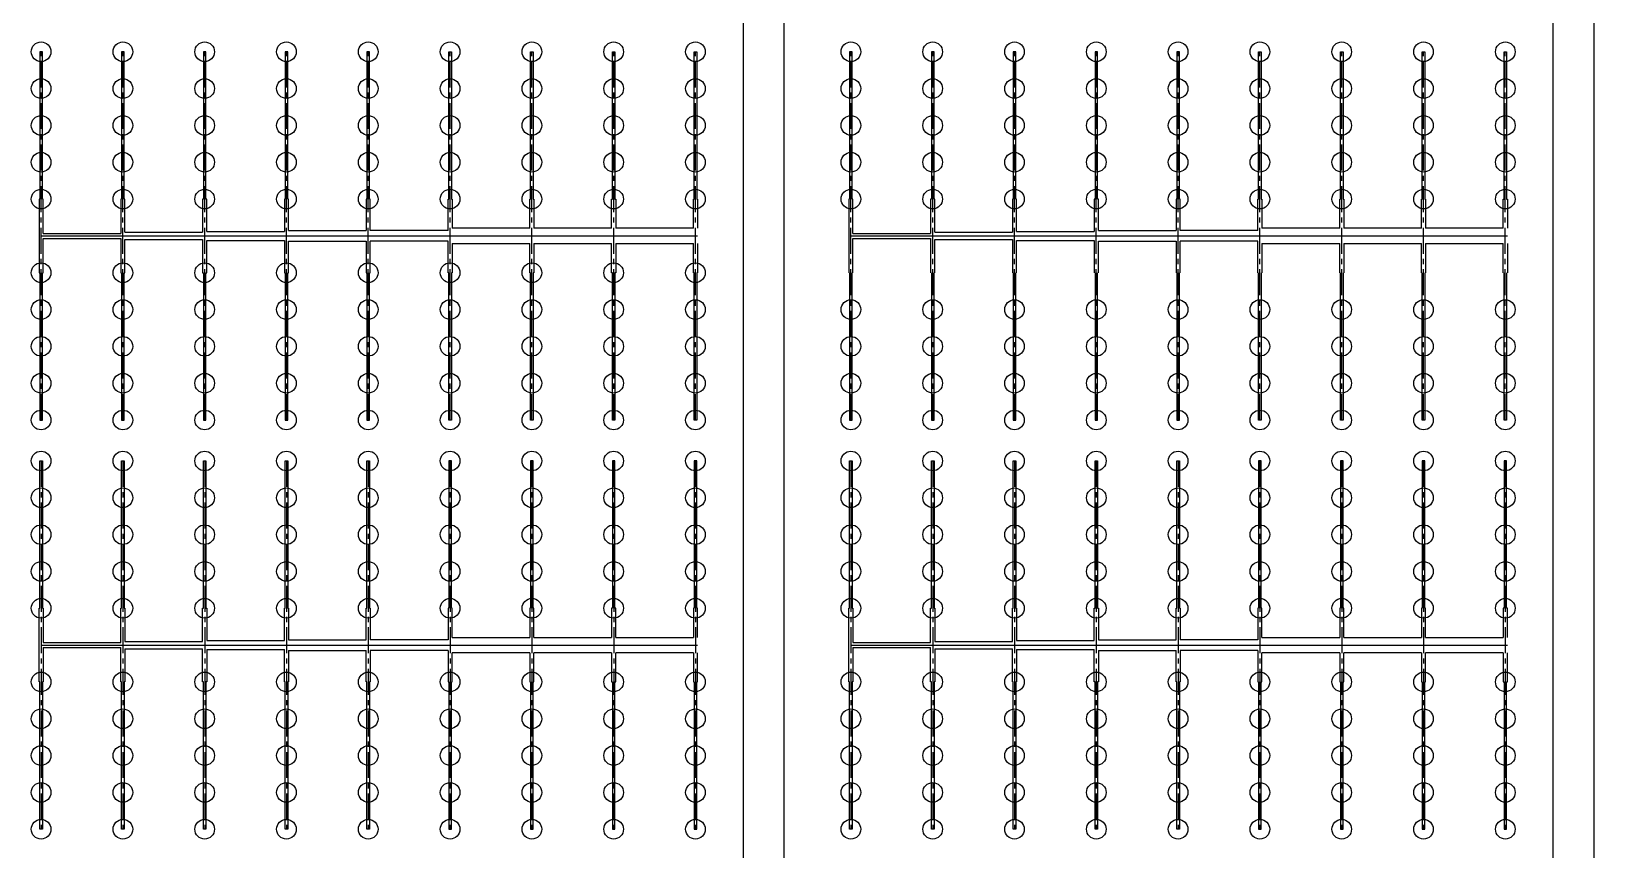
# Model space of a CAD drawing. Header units: millimetres. Extents: x -299291 to 688124, y -407813 to 623474.
# Drawn here: x -265662 to -246561, y 41980 to 51980 of the extents above; entities that cross this region are included whole.
import ezdxf

# ---------------------------------------------------------------- set-up
doc = ezdxf.new("R2010")
doc.units = ezdxf.units.MM
doc.linetypes.add('CENTER', pattern=[50.8, 31.75, -6.35, 6.35, -6.35])
doc.layers.add('轴线', color=6, linetype='CENTER')

msp = doc.modelspace()

# ---------------------------------------------------------------- linework, layer by layer
at = {"ltscale": 10}
for p, q in [((-256461.202, 96363.589), (-256461.202, 21980.27)), ((-247061.202, 92956.193), (-247061.202, 21980.27)), ((-246561.202, 92772.009), (-246561.202, 21980.27)), ((-256961.202, 90653.898), (-256961.202, 21980.27)), ((-247061.202, 90653.898), (-247061.202, 21980.27)), ((-256461.202, 87154.41), (-256461.202, 21980.27)), ((-246561.202, 87154.41), (-246561.202, 21980.27)), ((-265526.257, 51730.27), (-265558.257, 51730.27)), ((-265558.257, 51730.27), (-265558.257, 49930.27)), ((-265526.257, 49930.27), (-265526.257, 51730.27)), ((-264526.257, 51730.27), (-264558.257, 51730.27)), ((-264558.257, 51730.27), (-264558.257, 49930.27)), ((-264526.257, 49930.27), (-264526.257, 51730.27)), ((-263526.257, 51730.27), (-263558.257, 51730.27)), ((-263558.257, 51730.27), (-263558.257, 49930.27)), ((-263526.257, 49930.27), (-263526.257, 51730.27)), ((-262526.257, 51730.27), (-262558.257, 51730.27)), ((-262558.257, 51730.27), (-262558.257, 49930.27)), ((-262526.257, 49930.27), (-262526.257, 51730.27)), ((-261526.257, 51730.27), (-261558.257, 51730.27)), ((-261558.257, 51730.27), (-261558.257, 49930.27)), ((-261526.257, 49930.27), (-261526.257, 51730.27)), ((-260558.257, 49930.27), (-260558.257, 51730.27)), ((-260558.257, 51730.27), (-260526.257, 51730.27)), ((-260526.257, 51730.27), (-260526.257, 49930.27)), ((-259558.257, 49930.27), (-259558.257, 51730.27)), ((-259558.257, 51730.27), (-259526.257, 51730.27)), ((-259526.257, 51730.27), (-259526.257, 49930.27)), ((-258558.257, 49930.27), (-258558.257, 51730.27)), ((-258558.257, 51730.27), (-258526.257, 51730.27)), ((-258526.257, 51730.27), (-258526.257, 49930.27)), ((-257558.257, 49930.27), (-257558.257, 51730.27)), ((-257558.257, 51730.27), (-257526.257, 51730.27)), ((-257526.257, 51730.27), (-257526.257, 49930.27)), ((-255626.257, 51730.27), (-255658.257, 51730.27)), ((-255658.257, 51730.27), (-255658.257, 49930.27)), ((-255626.257, 49930.27), (-255626.257, 51730.27)), ((-254626.257, 51730.27), (-254658.257, 51730.27)), ((-254658.257, 51730.27), (-254658.257, 49930.27)), ((-254626.257, 49930.27), (-254626.257, 51730.27)), ((-253626.257, 51730.27), (-253658.257, 51730.27)), ((-253658.257, 51730.27), (-253658.257, 49930.27)), ((-253626.257, 49930.27), (-253626.257, 51730.27)), ((-252626.257, 51730.27), (-252658.257, 51730.27)), ((-252658.257, 51730.27), (-252658.257, 49930.27)), ((-252626.257, 49930.27), (-252626.257, 51730.27)), ((-251626.257, 51730.27), (-251658.257, 51730.27)), ((-251658.257, 51730.27), (-251658.257, 49930.27)), ((-251626.257, 49930.27), (-251626.257, 51730.27)), ((-250658.257, 49930.27), (-250658.257, 51730.27)), ((-250658.257, 51730.27), (-250626.257, 51730.27)), ((-250626.257, 51730.27), (-250626.257, 49930.27)), ((-249658.257, 49930.27), (-249658.257, 51730.27)), ((-249658.257, 51730.27), (-249626.257, 51730.27)), ((-249626.257, 51730.27), (-249626.257, 49930.27)), ((-248658.257, 49930.27), (-248658.257, 51730.27)), ((-248658.257, 51730.27), (-248626.257, 51730.27)), ((-248626.257, 51730.27), (-248626.257, 49930.27)), ((-247658.257, 49930.27), (-247658.257, 51730.27)), ((-247658.257, 51730.27), (-247626.257, 51730.27)), ((-247626.257, 51730.27), (-247626.257, 49930.27)), ((-265558.257, 49930.27), (-265567.257, 49930.27)), ((-265567.257, 49930.27), (-265567.257, 49030.27)), ((-265517.257, 49930.27), (-265526.257, 49930.27)), ((-265517.257, 49510.27), (-265517.257, 49930.27)), ((-264558.257, 49930.27), (-264567.257, 49930.27)), ((-264567.257, 49930.27), (-264567.257, 49510.27)), ((-264517.257, 49930.27), (-264526.257, 49930.27)), ((-264517.257, 49525.27), (-264517.257, 49930.27)), ((-263558.257, 49930.27), (-263567.257, 49930.27)), ((-263567.257, 49930.27), (-263567.257, 49525.27)), ((-263517.257, 49930.27), (-263526.257, 49930.27)), ((-263517.257, 49535.27), (-263517.257, 49930.27)), ((-262558.257, 49930.27), (-262567.257, 49930.27)), ((-262567.257, 49930.27), (-262567.257, 49535.27)), ((-262517.257, 49930.27), (-262526.257, 49930.27)), ((-262517.257, 49545.27), (-262517.257, 49930.27)), ((-261558.257, 49930.27), (-261567.257, 49930.27)), ((-261567.257, 49930.27), (-261567.257, 49545.27)), ((-261517.257, 49930.27), (-261526.257, 49930.27)), ((-261517.257, 49545.27), (-261517.257, 49930.27)), ((-260567.257, 49545.27), (-260567.257, 49930.27)), ((-260567.257, 49930.27), (-260558.257, 49930.27)), ((-260526.257, 49930.27), (-260517.257, 49930.27)), ((-260517.257, 49930.27), (-260517.257, 49575.27)), ((-259567.257, 49575.27), (-259567.257, 49930.27)), ((-259567.257, 49930.27), (-259558.257, 49930.27)), ((-259526.257, 49930.27), (-259517.257, 49930.27)), ((-259517.257, 49930.27), (-259517.257, 49575.27)), ((-258567.257, 49575.27), (-258567.257, 49930.27)), ((-258567.257, 49930.27), (-258558.257, 49930.27)), ((-258526.257, 49930.27), (-258517.257, 49930.27)), ((-258517.257, 49930.27), (-258517.257, 49575.27)), ((-257567.257, 49575.27), (-257567.257, 49930.27)), ((-257567.257, 49930.27), (-257558.257, 49930.27)), ((-257526.257, 49930.27), (-257517.257, 49930.27)), ((-257517.257, 49930.27), (-257517.257, 49575.27)), ((-255658.257, 49930.27), (-255667.257, 49930.27)), ((-255667.257, 49930.27), (-255667.257, 49030.27)), ((-255617.257, 49930.27), (-255626.257, 49930.27)), ((-255617.257, 49510.27), (-255617.257, 49930.27)), ((-254658.257, 49930.27), (-254667.257, 49930.27)), ((-254667.257, 49930.27), (-254667.257, 49510.27)), ((-254617.257, 49930.27), (-254626.257, 49930.27)), ((-254617.257, 49525.27), (-254617.257, 49930.27)), ((-253658.257, 49930.27), (-253667.257, 49930.27)), ((-253667.257, 49930.27), (-253667.257, 49525.27)), ((-253617.257, 49930.27), (-253626.257, 49930.27)), ((-253617.257, 49535.27), (-253617.257, 49930.27)), ((-252658.257, 49930.27), (-252667.257, 49930.27)), ((-252667.257, 49930.27), (-252667.257, 49535.27)), ((-252617.257, 49930.27), (-252626.257, 49930.27)), ((-252617.257, 49545.27), (-252617.257, 49930.27)), ((-251658.257, 49930.27), (-251667.257, 49930.27)), ((-251667.257, 49930.27), (-251667.257, 49545.27)), ((-251617.257, 49930.27), (-251626.257, 49930.27)), ((-251617.257, 49545.27), (-251617.257, 49930.27)), ((-250667.257, 49545.27), (-250667.257, 49930.27)), ((-250667.257, 49930.27), (-250658.257, 49930.27)), ((-250626.257, 49930.27), (-250617.257, 49930.27)), ((-250617.257, 49930.27), (-250617.257, 49575.27)), ((-249667.257, 49575.27), (-249667.257, 49930.27)), ((-249667.257, 49930.27), (-249658.257, 49930.27)), ((-249626.257, 49930.27), (-249617.257, 49930.27)), ((-249617.257, 49930.27), (-249617.257, 49575.27)), ((-248667.257, 49575.27), (-248667.257, 49930.27)), ((-248667.257, 49930.27), (-248658.257, 49930.27)), ((-248626.257, 49930.27), (-248617.257, 49930.27)), ((-248617.257, 49930.27), (-248617.257, 49575.27)), ((-247667.257, 49575.27), (-247667.257, 49930.27)), ((-247667.257, 49930.27), (-247658.257, 49930.27)), ((-247626.257, 49930.27), (-247617.257, 49930.27)), ((-247617.257, 49930.27), (-247617.257, 49575.27)), ((-265542.257, 49480.27), (-257517.257, 49480.27)), ((-265517.257, 49510.27), (-264567.257, 49510.27)), ((-264517.257, 49525.27), (-263567.257, 49525.27)), ((-263517.257, 49535.27), (-262567.257, 49535.27)), ((-262517.257, 49545.27), (-261567.257, 49545.27)), ((-260567.257, 49545.27), (-261517.257, 49545.27)), ((-259567.257, 49575.27), (-260517.257, 49575.27)), ((-258567.257, 49575.27), (-259517.257, 49575.27)), ((-257567.257, 49575.27), (-258517.257, 49575.27)), ((-255642.257, 49480.27), (-247617.257, 49480.27)), ((-255617.257, 49510.27), (-254667.257, 49510.27)), ((-254617.257, 49525.27), (-253667.257, 49525.27)), ((-253617.257, 49535.27), (-252667.257, 49535.27)), ((-252617.257, 49545.27), (-251667.257, 49545.27)), ((-250667.257, 49545.27), (-251617.257, 49545.27)), ((-249667.257, 49575.27), (-250617.257, 49575.27)), ((-248667.257, 49575.27), (-249617.257, 49575.27)), ((-247667.257, 49575.27), (-248617.257, 49575.27)), ((-265517.257, 49030.27), (-265517.257, 49450.27)), ((-265517.257, 49450.27), (-264567.257, 49450.27)), ((-264567.257, 49450.27), (-264567.257, 49030.27)), ((-264517.257, 49030.27), (-264517.257, 49435.27)), ((-264517.257, 49435.27), (-263567.257, 49435.27)), ((-263567.257, 49435.27), (-263567.257, 49030.27)), ((-263517.257, 49030.27), (-263517.257, 49425.27)), ((-263517.257, 49425.27), (-262567.257, 49425.27)), ((-262567.257, 49425.27), (-262567.257, 49030.27)), ((-262517.257, 49030.27), (-262517.257, 49415.27)), ((-262517.257, 49415.27), (-261567.257, 49415.27)), ((-261567.257, 49415.27), (-261567.257, 49030.27)), ((-261517.257, 49030.27), (-261517.257, 49415.27)), ((-260567.257, 49415.27), (-261517.257, 49415.27)), ((-260567.257, 49030.27), (-260567.257, 49415.27)), ((-260517.257, 49385.27), (-260517.257, 49030.27)), ((-260517.257, 49385.27), (-259567.257, 49385.27)), ((-259567.257, 49030.27), (-259567.257, 49385.27)), ((-259517.257, 49385.27), (-259517.257, 49030.27)), ((-259517.257, 49385.27), (-258567.257, 49385.27)), ((-258567.257, 49030.27), (-258567.257, 49385.27)), ((-258517.257, 49385.27), (-258517.257, 49030.27)), ((-258517.257, 49385.27), (-257567.257, 49385.27)), ((-257567.257, 49030.27), (-257567.257, 49385.27)), ((-257517.257, 49385.27), (-257517.257, 49030.27)), ((-255617.257, 49030.27), (-255617.257, 49450.27)), ((-255617.257, 49450.27), (-254667.257, 49450.27)), ((-254667.257, 49450.27), (-254667.257, 49030.27)), ((-254617.257, 49030.27), (-254617.257, 49435.27)), ((-254617.257, 49435.27), (-253667.257, 49435.27)), ((-253667.257, 49435.27), (-253667.257, 49030.27)), ((-253617.257, 49030.27), (-253617.257, 49425.27)), ((-253617.257, 49425.27), (-252667.257, 49425.27)), ((-252667.257, 49425.27), (-252667.257, 49030.27)), ((-252617.257, 49030.27), (-252617.257, 49415.27)), ((-252617.257, 49415.27), (-251667.257, 49415.27)), ((-251667.257, 49415.27), (-251667.257, 49030.27)), ((-251617.257, 49030.27), (-251617.257, 49415.27)), ((-250667.257, 49415.27), (-251617.257, 49415.27)), ((-250667.257, 49030.27), (-250667.257, 49415.27)), ((-250617.257, 49385.27), (-250617.257, 49030.27)), ((-250617.257, 49385.27), (-249667.257, 49385.27)), ((-249667.257, 49030.27), (-249667.257, 49385.27)), ((-249617.257, 49385.27), (-249617.257, 49030.27)), ((-249617.257, 49385.27), (-248667.257, 49385.27)), ((-248667.257, 49030.27), (-248667.257, 49385.27)), ((-248617.257, 49385.27), (-248617.257, 49030.27)), ((-248617.257, 49385.27), (-247667.257, 49385.27)), ((-247667.257, 49030.27), (-247667.257, 49385.27)), ((-247617.257, 49385.27), (-247617.257, 49030.27)), ((-265567.257, 49030.27), (-265558.257, 49030.27)), ((-265558.257, 49030.27), (-265558.257, 47230.27)), ((-265526.257, 47230.27), (-265526.257, 49030.27)), ((-265526.257, 49030.27), (-265517.257, 49030.27)), ((-264567.257, 49030.27), (-264558.257, 49030.27)), ((-264558.257, 49030.27), (-264558.257, 47230.27)), ((-264526.257, 47230.27), (-264526.257, 49030.27)), ((-264526.257, 49030.27), (-264517.257, 49030.27)), ((-263567.257, 49030.27), (-263558.257, 49030.27)), ((-263558.257, 49030.27), (-263558.257, 47230.27)), ((-263526.257, 47230.27), (-263526.257, 49030.27)), ((-263526.257, 49030.27), (-263517.257, 49030.27)), ((-262567.257, 49030.27), (-262558.257, 49030.27)), ((-262558.257, 49030.27), (-262558.257, 47230.27)), ((-262526.257, 47230.27), (-262526.257, 49030.27)), ((-262526.257, 49030.27), (-262517.257, 49030.27)), ((-261567.257, 49030.27), (-261558.257, 49030.27)), ((-261558.257, 49030.27), (-261558.257, 47230.27)), ((-261526.257, 47230.27), (-261526.257, 49030.27)), ((-261526.257, 49030.27), (-261517.257, 49030.27)), ((-260558.257, 49030.27), (-260567.257, 49030.27)), ((-260558.257, 47230.27), (-260558.257, 49030.27)), ((-260517.257, 49030.27), (-260526.257, 49030.27)), ((-260526.257, 49030.27), (-260526.257, 47230.27)), ((-259558.257, 49030.27), (-259567.257, 49030.27)), ((-259558.257, 47230.27), (-259558.257, 49030.27)), ((-259517.257, 49030.27), (-259526.257, 49030.27)), ((-259526.257, 49030.27), (-259526.257, 47230.27)), ((-258558.257, 49030.27), (-258567.257, 49030.27)), ((-258558.257, 47230.27), (-258558.257, 49030.27)), ((-258517.257, 49030.27), (-258526.257, 49030.27)), ((-258526.257, 49030.27), (-258526.257, 47230.27)), ((-257558.257, 49030.27), (-257567.257, 49030.27)), ((-257558.257, 47230.27), (-257558.257, 49030.27)), ((-257517.257, 49030.27), (-257526.257, 49030.27)), ((-257526.257, 49030.27), (-257526.257, 47230.27)), ((-255658.257, 49030.27), (-255658.257, 47230.27)), ((-255626.257, 47230.27), (-255626.257, 49030.27)), ((-254658.257, 49030.27), (-254658.257, 47230.27)), ((-254626.257, 47230.27), (-254626.257, 49030.27)), ((-253658.257, 49030.27), (-253658.257, 47230.27)), ((-253626.257, 47230.27), (-253626.257, 49030.27)), ((-252658.257, 49030.27), (-252658.257, 47230.27)), ((-252626.257, 47230.27), (-252626.257, 49030.27)), ((-251658.257, 49030.27), (-251658.257, 47230.27)), ((-251626.257, 47230.27), (-251626.257, 49030.27)), ((-250658.257, 47230.27), (-250658.257, 49030.27)), ((-250626.257, 49030.27), (-250626.257, 47230.27)), ((-249658.257, 47230.27), (-249658.257, 49030.27)), ((-249626.257, 49030.27), (-249626.257, 47230.27)), ((-248658.257, 47230.27), (-248658.257, 49030.27)), ((-248626.257, 49030.27), (-248626.257, 47230.27)), ((-247658.257, 47230.27), (-247658.257, 49030.27)), ((-247626.257, 49030.27), (-247626.257, 47230.27)), ((-265558.257, 47230.27), (-265526.257, 47230.27)), ((-264558.257, 47230.27), (-264526.257, 47230.27)), ((-263558.257, 47230.27), (-263526.257, 47230.27)), ((-262558.257, 47230.27), (-262526.257, 47230.27)), ((-261558.257, 47230.27), (-261526.257, 47230.27)), ((-260526.257, 47230.27), (-260558.257, 47230.27)), ((-259526.257, 47230.27), (-259558.257, 47230.27)), ((-258526.257, 47230.27), (-258558.257, 47230.27)), ((-257526.257, 47230.27), (-257558.257, 47230.27)), ((-255658.257, 47230.27), (-255626.257, 47230.27)), ((-254658.257, 47230.27), (-254626.257, 47230.27)), ((-253658.257, 47230.27), (-253626.257, 47230.27)), ((-252658.257, 47230.27), (-252626.257, 47230.27)), ((-251658.257, 47230.27), (-251626.257, 47230.27)), ((-250626.257, 47230.27), (-250658.257, 47230.27)), ((-249626.257, 47230.27), (-249658.257, 47230.27)), ((-248626.257, 47230.27), (-248658.257, 47230.27)), ((-247626.257, 47230.27), (-247658.257, 47230.27)), ((-265558.257, 46730.27), (-265526.257, 46730.27)), ((-265558.257, 44930.27), (-265558.257, 46730.27)), ((-265526.257, 46730.27), (-265526.257, 44930.27)), ((-264558.257, 46730.27), (-264526.257, 46730.27)), ((-264558.257, 44930.27), (-264558.257, 46730.27)), ((-264526.257, 46730.27), (-264526.257, 44930.27)), ((-263558.257, 46730.27), (-263526.257, 46730.27)), ((-263558.257, 44930.27), (-263558.257, 46730.27)), ((-263526.257, 46730.27), (-263526.257, 44930.27)), ((-262558.257, 46730.27), (-262526.257, 46730.27)), ((-262558.257, 44930.27), (-262558.257, 46730.27)), ((-262526.257, 46730.27), (-262526.257, 44930.27)), ((-261558.257, 46730.27), (-261526.257, 46730.27)), ((-261558.257, 44930.27), (-261558.257, 46730.27)), ((-261526.257, 46730.27), (-261526.257, 44930.27)), ((-260526.257, 46730.27), (-260558.257, 46730.27)), ((-260558.257, 46730.27), (-260558.257, 44930.27)), ((-260526.257, 44930.27), (-260526.257, 46730.27)), ((-259526.257, 46730.27), (-259558.257, 46730.27)), ((-259558.257, 46730.27), (-259558.257, 44930.27)), ((-259526.257, 44930.27), (-259526.257, 46730.27)), ((-258526.257, 46730.27), (-258558.257, 46730.27)), ((-258558.257, 46730.27), (-258558.257, 44930.27)), ((-258526.257, 44930.27), (-258526.257, 46730.27)), ((-257526.257, 46730.27), (-257558.257, 46730.27)), ((-257558.257, 46730.27), (-257558.257, 44930.27)), ((-257526.257, 44930.27), (-257526.257, 46730.27)), ((-255658.257, 46730.27), (-255626.257, 46730.27)), ((-255658.257, 44930.27), (-255658.257, 46730.27)), ((-255626.257, 46730.27), (-255626.257, 44930.27)), ((-254658.257, 46730.27), (-254626.257, 46730.27)), ((-254658.257, 44930.27), (-254658.257, 46730.27)), ((-254626.257, 46730.27), (-254626.257, 44930.27)), ((-253658.257, 46730.27), (-253626.257, 46730.27)), ((-253658.257, 44930.27), (-253658.257, 46730.27)), ((-253626.257, 46730.27), (-253626.257, 44930.27)), ((-252658.257, 46730.27), (-252626.257, 46730.27)), ((-252658.257, 44930.27), (-252658.257, 46730.27)), ((-252626.257, 46730.27), (-252626.257, 44930.27)), ((-251658.257, 46730.27), (-251626.257, 46730.27)), ((-251658.257, 44930.27), (-251658.257, 46730.27)), ((-251626.257, 46730.27), (-251626.257, 44930.27)), ((-250626.257, 46730.27), (-250658.257, 46730.27)), ((-250658.257, 46730.27), (-250658.257, 44930.27)), ((-250626.257, 44930.27), (-250626.257, 46730.27)), ((-249626.257, 46730.27), (-249658.257, 46730.27)), ((-249658.257, 46730.27), (-249658.257, 44930.27)), ((-249626.257, 44930.27), (-249626.257, 46730.27)), ((-248626.257, 46730.27), (-248658.257, 46730.27)), ((-248658.257, 46730.27), (-248658.257, 44930.27)), ((-248626.257, 44930.27), (-248626.257, 46730.27)), ((-247626.257, 46730.27), (-247658.257, 46730.27)), ((-247658.257, 46730.27), (-247658.257, 44930.27)), ((-247626.257, 44930.27), (-247626.257, 46730.27)), ((-265567.257, 44030.27), (-265567.257, 44930.27)), ((-265567.257, 44930.27), (-265558.257, 44930.27)), ((-265526.257, 44930.27), (-265517.257, 44930.27)), ((-265517.257, 44930.27), (-265517.257, 44510.27)), ((-264567.257, 44510.27), (-264567.257, 44930.27)), ((-264567.257, 44930.27), (-264558.257, 44930.27)), ((-264526.257, 44930.27), (-264517.257, 44930.27)), ((-264517.257, 44930.27), (-264517.257, 44525.27)), ((-263567.257, 44525.27), (-263567.257, 44930.27)), ((-263567.257, 44930.27), (-263558.257, 44930.27)), ((-263526.257, 44930.27), (-263517.257, 44930.27)), ((-263517.257, 44930.27), (-263517.257, 44535.27)), ((-262567.257, 44535.27), (-262567.257, 44930.27)), ((-262567.257, 44930.27), (-262558.257, 44930.27)), ((-262526.257, 44930.27), (-262517.257, 44930.27)), ((-262517.257, 44930.27), (-262517.257, 44545.27)), ((-261567.257, 44545.27), (-261567.257, 44930.27)), ((-261567.257, 44930.27), (-261558.257, 44930.27)), ((-261526.257, 44930.27), (-261517.257, 44930.27)), ((-261517.257, 44930.27), (-261517.257, 44545.27)), ((-260558.257, 44930.27), (-260567.257, 44930.27)), ((-260567.257, 44930.27), (-260567.257, 44545.27)), ((-260517.257, 44930.27), (-260526.257, 44930.27)), ((-260517.257, 44575.27), (-260517.257, 44930.27)), ((-259558.257, 44930.27), (-259567.257, 44930.27)), ((-259567.257, 44930.27), (-259567.257, 44575.27)), ((-259517.257, 44930.27), (-259526.257, 44930.27)), ((-259517.257, 44575.27), (-259517.257, 44930.27)), ((-258558.257, 44930.27), (-258567.257, 44930.27)), ((-258567.257, 44930.27), (-258567.257, 44575.27)), ((-258517.257, 44930.27), (-258526.257, 44930.27)), ((-258517.257, 44575.27), (-258517.257, 44930.27)), ((-257558.257, 44930.27), (-257567.257, 44930.27)), ((-257567.257, 44930.27), (-257567.257, 44575.27)), ((-257517.257, 44930.27), (-257526.257, 44930.27)), ((-257517.257, 44575.27), (-257517.257, 44930.27)), ((-255667.257, 44030.27), (-255667.257, 44930.27)), ((-255667.257, 44930.27), (-255658.257, 44930.27)), ((-255626.257, 44930.27), (-255617.257, 44930.27)), ((-255617.257, 44930.27), (-255617.257, 44510.27)), ((-254667.257, 44510.27), (-254667.257, 44930.27)), ((-254667.257, 44930.27), (-254658.257, 44930.27)), ((-254626.257, 44930.27), (-254617.257, 44930.27)), ((-254617.257, 44930.27), (-254617.257, 44525.27)), ((-253667.257, 44525.27), (-253667.257, 44930.27)), ((-253667.257, 44930.27), (-253658.257, 44930.27)), ((-253626.257, 44930.27), (-253617.257, 44930.27)), ((-253617.257, 44930.27), (-253617.257, 44535.27)), ((-252667.257, 44535.27), (-252667.257, 44930.27)), ((-252667.257, 44930.27), (-252658.257, 44930.27)), ((-252626.257, 44930.27), (-252617.257, 44930.27)), ((-252617.257, 44930.27), (-252617.257, 44545.27)), ((-251667.257, 44545.27), (-251667.257, 44930.27)), ((-251667.257, 44930.27), (-251658.257, 44930.27)), ((-251626.257, 44930.27), (-251617.257, 44930.27)), ((-251617.257, 44930.27), (-251617.257, 44545.27)), ((-250658.257, 44930.27), (-250667.257, 44930.27)), ((-250667.257, 44930.27), (-250667.257, 44545.27)), ((-250617.257, 44930.27), (-250626.257, 44930.27)), ((-250617.257, 44575.27), (-250617.257, 44930.27)), ((-249658.257, 44930.27), (-249667.257, 44930.27)), ((-249667.257, 44930.27), (-249667.257, 44575.27)), ((-249617.257, 44930.27), (-249626.257, 44930.27)), ((-249617.257, 44575.27), (-249617.257, 44930.27)), ((-248658.257, 44930.27), (-248667.257, 44930.27)), ((-248667.257, 44930.27), (-248667.257, 44575.27)), ((-248617.257, 44930.27), (-248626.257, 44930.27)), ((-248617.257, 44575.27), (-248617.257, 44930.27)), ((-247658.257, 44930.27), (-247667.257, 44930.27)), ((-247667.257, 44930.27), (-247667.257, 44575.27)), ((-247617.257, 44930.27), (-247626.257, 44930.27)), ((-247617.257, 44575.27), (-247617.257, 44930.27)), ((-265517.257, 44510.27), (-264567.257, 44510.27)), ((-264517.257, 44525.27), (-263567.257, 44525.27)), ((-263517.257, 44535.27), (-262567.257, 44535.27)), ((-262517.257, 44545.27), (-261567.257, 44545.27)), ((-260567.257, 44545.27), (-261517.257, 44545.27)), ((-260517.257, 44575.27), (-259567.257, 44575.27)), ((-259517.257, 44575.27), (-258567.257, 44575.27)), ((-258517.257, 44575.27), (-257567.257, 44575.27)), ((-255617.257, 44510.27), (-254667.257, 44510.27)), ((-254617.257, 44525.27), (-253667.257, 44525.27)), ((-253617.257, 44535.27), (-252667.257, 44535.27)), ((-252617.257, 44545.27), (-251667.257, 44545.27)), ((-250667.257, 44545.27), (-251617.257, 44545.27)), ((-250617.257, 44575.27), (-249667.257, 44575.27)), ((-249617.257, 44575.27), (-248667.257, 44575.27)), ((-248617.257, 44575.27), (-247667.257, 44575.27)), ((-265542.257, 44480.27), (-257517.257, 44480.27)), ((-265517.257, 44450.27), (-265517.257, 44030.27)), ((-265517.257, 44450.27), (-264567.257, 44450.27)), ((-264567.257, 44030.27), (-264567.257, 44450.27)), ((-264517.257, 44435.27), (-264517.257, 44030.27)), ((-264517.257, 44435.27), (-263567.257, 44435.27)), ((-263567.257, 44030.27), (-263567.257, 44435.27)), ((-263517.257, 44425.27), (-263517.257, 44030.27)), ((-263517.257, 44425.27), (-262567.257, 44425.27)), ((-262567.257, 44030.27), (-262567.257, 44425.27)), ((-262517.257, 44415.27), (-262517.257, 44030.27)), ((-262517.257, 44415.27), (-261567.257, 44415.27)), ((-261567.257, 44030.27), (-261567.257, 44415.27)), ((-261517.257, 44415.27), (-261517.257, 44030.27)), ((-260567.257, 44415.27), (-261517.257, 44415.27)), ((-260567.257, 44415.27), (-260567.257, 44030.27)), ((-260517.257, 44030.27), (-260517.257, 44385.27)), ((-259567.257, 44385.27), (-260517.257, 44385.27)), ((-259567.257, 44385.27), (-259567.257, 44030.27)), ((-259517.257, 44030.27), (-259517.257, 44385.27)), ((-258567.257, 44385.27), (-259517.257, 44385.27)), ((-258567.257, 44385.27), (-258567.257, 44030.27)), ((-258517.257, 44030.27), (-258517.257, 44385.27)), ((-257567.257, 44385.27), (-258517.257, 44385.27)), ((-257567.257, 44385.27), (-257567.257, 44030.27)), ((-257517.257, 44030.27), (-257517.257, 44385.27)), ((-255642.257, 44480.27), (-247617.257, 44480.27)), ((-255617.257, 44450.27), (-255617.257, 44030.27)), ((-255617.257, 44450.27), (-254667.257, 44450.27)), ((-254667.257, 44030.27), (-254667.257, 44450.27)), ((-254617.257, 44435.27), (-254617.257, 44030.27)), ((-254617.257, 44435.27), (-253667.257, 44435.27)), ((-253667.257, 44030.27), (-253667.257, 44435.27)), ((-253617.257, 44425.27), (-253617.257, 44030.27)), ((-253617.257, 44425.27), (-252667.257, 44425.27)), ((-252667.257, 44030.27), (-252667.257, 44425.27)), ((-252617.257, 44415.27), (-252617.257, 44030.27)), ((-252617.257, 44415.27), (-251667.257, 44415.27)), ((-251667.257, 44030.27), (-251667.257, 44415.27)), ((-251617.257, 44415.27), (-251617.257, 44030.27)), ((-250667.257, 44415.27), (-251617.257, 44415.27)), ((-250667.257, 44415.27), (-250667.257, 44030.27)), ((-250617.257, 44030.27), (-250617.257, 44385.27)), ((-249667.257, 44385.27), (-250617.257, 44385.27)), ((-249667.257, 44385.27), (-249667.257, 44030.27)), ((-249617.257, 44030.27), (-249617.257, 44385.27)), ((-248667.257, 44385.27), (-249617.257, 44385.27)), ((-248667.257, 44385.27), (-248667.257, 44030.27)), ((-248617.257, 44030.27), (-248617.257, 44385.27)), ((-247667.257, 44385.27), (-248617.257, 44385.27)), ((-247667.257, 44385.27), (-247667.257, 44030.27)), ((-247617.257, 44030.27), (-247617.257, 44385.27)), ((-265558.257, 44030.27), (-265567.257, 44030.27)), ((-265558.257, 42230.27), (-265558.257, 44030.27)), ((-265517.257, 44030.27), (-265526.257, 44030.27)), ((-265526.257, 44030.27), (-265526.257, 42230.27)), ((-264558.257, 44030.27), (-264567.257, 44030.27)), ((-264558.257, 42230.27), (-264558.257, 44030.27)), ((-264517.257, 44030.27), (-264526.257, 44030.27)), ((-264526.257, 44030.27), (-264526.257, 42230.27)), ((-263558.257, 44030.27), (-263567.257, 44030.27)), ((-263558.257, 42230.27), (-263558.257, 44030.27)), ((-263517.257, 44030.27), (-263526.257, 44030.27)), ((-263526.257, 44030.27), (-263526.257, 42230.27)), ((-262558.257, 44030.27), (-262567.257, 44030.27)), ((-262558.257, 42230.27), (-262558.257, 44030.27)), ((-262517.257, 44030.27), (-262526.257, 44030.27)), ((-262526.257, 44030.27), (-262526.257, 42230.27)), ((-261558.257, 44030.27), (-261567.257, 44030.27)), ((-261558.257, 42230.27), (-261558.257, 44030.27)), ((-261517.257, 44030.27), (-261526.257, 44030.27)), ((-261526.257, 44030.27), (-261526.257, 42230.27)), ((-260567.257, 44030.27), (-260558.257, 44030.27)), ((-260558.257, 44030.27), (-260558.257, 42230.27)), ((-260526.257, 42230.27), (-260526.257, 44030.27)), ((-260526.257, 44030.27), (-260517.257, 44030.27)), ((-259567.257, 44030.27), (-259558.257, 44030.27)), ((-259558.257, 44030.27), (-259558.257, 42230.27)), ((-259526.257, 42230.27), (-259526.257, 44030.27)), ((-259526.257, 44030.27), (-259517.257, 44030.27)), ((-258567.257, 44030.27), (-258558.257, 44030.27)), ((-258558.257, 44030.27), (-258558.257, 42230.27)), ((-258526.257, 42230.27), (-258526.257, 44030.27)), ((-258526.257, 44030.27), (-258517.257, 44030.27)), ((-257567.257, 44030.27), (-257558.257, 44030.27)), ((-257558.257, 44030.27), (-257558.257, 42230.27)), ((-257526.257, 42230.27), (-257526.257, 44030.27)), ((-257526.257, 44030.27), (-257517.257, 44030.27)), ((-255658.257, 44030.27), (-255667.257, 44030.27)), ((-255658.257, 42230.27), (-255658.257, 44030.27)), ((-255617.257, 44030.27), (-255626.257, 44030.27)), ((-255626.257, 44030.27), (-255626.257, 42230.27)), ((-254658.257, 44030.27), (-254667.257, 44030.27)), ((-254658.257, 42230.27), (-254658.257, 44030.27)), ((-254617.257, 44030.27), (-254626.257, 44030.27)), ((-254626.257, 44030.27), (-254626.257, 42230.27)), ((-253658.257, 44030.27), (-253667.257, 44030.27)), ((-253658.257, 42230.27), (-253658.257, 44030.27)), ((-253617.257, 44030.27), (-253626.257, 44030.27)), ((-253626.257, 44030.27), (-253626.257, 42230.27)), ((-252658.257, 44030.27), (-252667.257, 44030.27)), ((-252658.257, 42230.27), (-252658.257, 44030.27)), ((-252617.257, 44030.27), (-252626.257, 44030.27)), ((-252626.257, 44030.27), (-252626.257, 42230.27)), ((-251658.257, 44030.27), (-251667.257, 44030.27)), ((-251658.257, 42230.27), (-251658.257, 44030.27)), ((-251617.257, 44030.27), (-251626.257, 44030.27)), ((-251626.257, 44030.27), (-251626.257, 42230.27)), ((-250667.257, 44030.27), (-250658.257, 44030.27)), ((-250658.257, 44030.27), (-250658.257, 42230.27)), ((-250626.257, 42230.27), (-250626.257, 44030.27)), ((-250626.257, 44030.27), (-250617.257, 44030.27)), ((-249667.257, 44030.27), (-249658.257, 44030.27)), ((-249658.257, 44030.27), (-249658.257, 42230.27)), ((-249626.257, 42230.27), (-249626.257, 44030.27)), ((-249626.257, 44030.27), (-249617.257, 44030.27)), ((-248667.257, 44030.27), (-248658.257, 44030.27)), ((-248658.257, 44030.27), (-248658.257, 42230.27)), ((-248626.257, 42230.27), (-248626.257, 44030.27)), ((-248626.257, 44030.27), (-248617.257, 44030.27)), ((-247667.257, 44030.27), (-247658.257, 44030.27)), ((-247658.257, 44030.27), (-247658.257, 42230.27)), ((-247626.257, 42230.27), (-247626.257, 44030.27)), ((-247626.257, 44030.27), (-247617.257, 44030.27)), ((-265526.257, 42230.27), (-265558.257, 42230.27)), ((-264526.257, 42230.27), (-264558.257, 42230.27)), ((-263526.257, 42230.27), (-263558.257, 42230.27)), ((-262526.257, 42230.27), (-262558.257, 42230.27)), ((-261526.257, 42230.27), (-261558.257, 42230.27)), ((-260558.257, 42230.27), (-260526.257, 42230.27)), ((-259558.257, 42230.27), (-259526.257, 42230.27)), ((-258558.257, 42230.27), (-258526.257, 42230.27)), ((-257558.257, 42230.27), (-257526.257, 42230.27)), ((-255626.257, 42230.27), (-255658.257, 42230.27)), ((-254626.257, 42230.27), (-254658.257, 42230.27)), ((-253626.257, 42230.27), (-253658.257, 42230.27)), ((-252626.257, 42230.27), (-252658.257, 42230.27)), ((-251626.257, 42230.27), (-251658.257, 42230.27)), ((-250658.257, 42230.27), (-250626.257, 42230.27)), ((-249658.257, 42230.27), (-249626.257, 42230.27)), ((-248658.257, 42230.27), (-248626.257, 42230.27)), ((-247658.257, 42230.27), (-247626.257, 42230.27))]:
    msp.add_line(p, q, dxfattribs=at)
for centre in [(-265542.257, 51730.27), (-264542.257, 51730.27), (-263542.257, 51730.27), (-262542.257, 51730.27), (-261542.257, 51730.27), (-260542.257, 51730.27), (-259542.257, 51730.27), (-258542.257, 51730.27), (-257542.257, 51730.27), (-255642.257, 51730.27), (-254642.257, 51730.27), (-253642.257, 51730.27), (-252642.257, 51730.27), (-251642.257, 51730.27), (-250642.257, 51730.27), (-249642.257, 51730.27), (-248642.257, 51730.27), (-247642.257, 51730.27), (-265542.257, 51280.27), (-264542.257, 51280.27), (-263542.257, 51280.27), (-262542.257, 51280.27), (-261542.257, 51280.27), (-260542.257, 51280.27), (-259542.257, 51280.27), (-258542.257, 51280.27), (-257542.257, 51280.27), (-255642.257, 51280.27), (-254642.257, 51280.27), (-253642.257, 51280.27), (-252642.257, 51280.27), (-251642.257, 51280.27), (-250642.257, 51280.27), (-249642.257, 51280.27), (-248642.257, 51280.27), (-247642.257, 51280.27), (-265542.257, 50830.27), (-264542.257, 50830.27), (-263542.257, 50830.27), (-262542.257, 50830.27), (-261542.257, 50830.27), (-260542.257, 50830.27), (-259542.257, 50830.27), (-258542.257, 50830.27), (-257542.257, 50830.27), (-255642.257, 50830.27), (-254642.257, 50830.27), (-253642.257, 50830.27), (-252642.257, 50830.27), (-251642.257, 50830.27), (-250642.257, 50830.27), (-249642.257, 50830.27), (-248642.257, 50830.27), (-247642.257, 50830.27), (-265542.257, 50380.27), (-264542.257, 50380.27), (-263542.257, 50380.27), (-262542.257, 50380.27), (-261542.257, 50380.27), (-260542.257, 50380.27), (-259542.257, 50380.27), (-258542.257, 50380.27), (-257542.257, 50380.27), (-255642.257, 50380.27), (-254642.257, 50380.27), (-253642.257, 50380.27), (-252642.257, 50380.27), (-251642.257, 50380.27), (-250642.257, 50380.27), (-249642.257, 50380.27), (-248642.257, 50380.27), (-247642.257, 50380.27), (-265542.257, 49930.27), (-264542.257, 49930.27), (-263542.257, 49930.27), (-262542.257, 49930.27), (-261542.257, 49930.27), (-260542.257, 49930.27), (-259542.257, 49930.27), (-258542.257, 49930.27), (-257542.257, 49930.27), (-255642.257, 49930.27), (-254642.257, 49930.27), (-253642.257, 49930.27), (-252642.257, 49930.27), (-251642.257, 49930.27), (-250642.257, 49930.27), (-249642.257, 49930.27), (-248642.257, 49930.27), (-247642.257, 49930.27), (-265542.257, 49030.27), (-264542.257, 49030.27), (-263542.257, 49030.27), (-262542.257, 49030.27), (-261542.257, 49030.27), (-260542.257, 49030.27), (-259542.257, 49030.27), (-258542.257, 49030.27), (-257542.257, 49030.27), (-265542.257, 48580.27), (-264542.257, 48580.27), (-263542.257, 48580.27), (-262542.257, 48580.27), (-261542.257, 48580.27), (-260542.257, 48580.27), (-259542.257, 48580.27), (-258542.257, 48580.27), (-257542.257, 48580.27), (-255642.257, 48580.27), (-254642.257, 48580.27), (-253642.257, 48580.27), (-252642.257, 48580.27), (-251642.257, 48580.27), (-250642.257, 48580.27), (-249642.257, 48580.27), (-248642.257, 48580.27), (-247642.257, 48580.27), (-265542.257, 48130.27), (-264542.257, 48130.27), (-263542.257, 48130.27), (-262542.257, 48130.27), (-261542.257, 48130.27), (-260542.257, 48130.27), (-259542.257, 48130.27), (-258542.257, 48130.27), (-257542.257, 48130.27), (-255642.257, 48130.27), (-254642.257, 48130.27), (-253642.257, 48130.27), (-252642.257, 48130.27), (-251642.257, 48130.27), (-250642.257, 48130.27), (-249642.257, 48130.27), (-248642.257, 48130.27), (-247642.257, 48130.27), (-265542.257, 47680.27), (-264542.257, 47680.27), (-263542.257, 47680.27), (-262542.257, 47680.27), (-261542.257, 47680.27), (-260542.257, 47680.27), (-259542.257, 47680.27), (-258542.257, 47680.27), (-257542.257, 47680.27), (-255642.257, 47680.27), (-254642.257, 47680.27), (-253642.257, 47680.27), (-252642.257, 47680.27), (-251642.257, 47680.27), (-250642.257, 47680.27), (-249642.257, 47680.27), (-248642.257, 47680.27), (-247642.257, 47680.27), (-265542.257, 47230.27), (-264542.257, 47230.27), (-263542.257, 47230.27), (-262542.257, 47230.27), (-261542.257, 47230.27), (-260542.257, 47230.27), (-259542.257, 47230.27), (-258542.257, 47230.27), (-257542.257, 47230.27), (-255642.257, 47230.27), (-254642.257, 47230.27), (-253642.257, 47230.27), (-252642.257, 47230.27), (-251642.257, 47230.27), (-250642.257, 47230.27), (-249642.257, 47230.27), (-248642.257, 47230.27), (-247642.257, 47230.27), (-265542.257, 46730.27), (-264542.257, 46730.27), (-263542.257, 46730.27), (-262542.257, 46730.27), (-261542.257, 46730.27), (-260542.257, 46730.27), (-259542.257, 46730.27), (-258542.257, 46730.27), (-257542.257, 46730.27), (-255642.257, 46730.27), (-254642.257, 46730.27), (-253642.257, 46730.27), (-252642.257, 46730.27), (-251642.257, 46730.27), (-250642.257, 46730.27), (-249642.257, 46730.27), (-248642.257, 46730.27), (-247642.257, 46730.27), (-265542.257, 46280.27), (-264542.257, 46280.27), (-263542.257, 46280.27), (-262542.257, 46280.27), (-261542.257, 46280.27), (-260542.257, 46280.27), (-259542.257, 46280.27), (-258542.257, 46280.27), (-257542.257, 46280.27), (-255642.257, 46280.27), (-254642.257, 46280.27), (-253642.257, 46280.27), (-252642.257, 46280.27), (-251642.257, 46280.27), (-250642.257, 46280.27), (-249642.257, 46280.27), (-248642.257, 46280.27), (-247642.257, 46280.27), (-265542.257, 45830.27), (-264542.257, 45830.27), (-263542.257, 45830.27), (-262542.257, 45830.27), (-261542.257, 45830.27), (-260542.257, 45830.27), (-259542.257, 45830.27), (-258542.257, 45830.27), (-257542.257, 45830.27), (-255642.257, 45830.27), (-254642.257, 45830.27), (-253642.257, 45830.27), (-252642.257, 45830.27), (-251642.257, 45830.27), (-250642.257, 45830.27), (-249642.257, 45830.27), (-248642.257, 45830.27), (-247642.257, 45830.27), (-265542.257, 45380.27), (-264542.257, 45380.27), (-263542.257, 45380.27), (-262542.257, 45380.27), (-261542.257, 45380.27), (-260542.257, 45380.27), (-259542.257, 45380.27), (-258542.257, 45380.27), (-257542.257, 45380.27), (-255642.257, 45380.27), (-254642.257, 45380.27), (-253642.257, 45380.27), (-252642.257, 45380.27), (-251642.257, 45380.27), (-250642.257, 45380.27), (-249642.257, 45380.27), (-248642.257, 45380.27), (-247642.257, 45380.27), (-265542.257, 44930.27), (-264542.257, 44930.27), (-263542.257, 44930.27), (-262542.257, 44930.27), (-261542.257, 44930.27), (-260542.257, 44930.27), (-259542.257, 44930.27), (-258542.257, 44930.27), (-257542.257, 44930.27), (-255642.257, 44930.27), (-254642.257, 44930.27), (-253642.257, 44930.27), (-252642.257, 44930.27), (-251642.257, 44930.27), (-250642.257, 44930.27), (-249642.257, 44930.27), (-248642.257, 44930.27), (-247642.257, 44930.27), (-265542.257, 44030.27), (-264542.257, 44030.27), (-263542.257, 44030.27), (-262542.257, 44030.27), (-261542.257, 44030.27), (-260542.257, 44030.27), (-259542.257, 44030.27), (-258542.257, 44030.27), (-257542.257, 44030.27), (-255642.257, 44030.27), (-254642.257, 44030.27), (-253642.257, 44030.27), (-252642.257, 44030.27), (-251642.257, 44030.27), (-250642.257, 44030.27), (-249642.257, 44030.27), (-248642.257, 44030.27), (-247642.257, 44030.27), (-265542.257, 43580.27), (-264542.257, 43580.27), (-263542.257, 43580.27), (-262542.257, 43580.27), (-261542.257, 43580.27), (-260542.257, 43580.27), (-259542.257, 43580.27), (-258542.257, 43580.27), (-257542.257, 43580.27), (-255642.257, 43580.27), (-254642.257, 43580.27), (-253642.257, 43580.27), (-252642.257, 43580.27), (-251642.257, 43580.27), (-250642.257, 43580.27), (-249642.257, 43580.27), (-248642.257, 43580.27), (-247642.257, 43580.27), (-265542.257, 43130.27), (-264542.257, 43130.27), (-263542.257, 43130.27), (-262542.257, 43130.27), (-261542.257, 43130.27), (-260542.257, 43130.27), (-259542.257, 43130.27), (-258542.257, 43130.27), (-257542.257, 43130.27), (-255642.257, 43130.27), (-254642.257, 43130.27), (-253642.257, 43130.27), (-252642.257, 43130.27), (-251642.257, 43130.27), (-250642.257, 43130.27), (-249642.257, 43130.27), (-248642.257, 43130.27), (-247642.257, 43130.27), (-265542.257, 42680.27), (-264542.257, 42680.27), (-263542.257, 42680.27), (-262542.257, 42680.27), (-261542.257, 42680.27), (-260542.257, 42680.27), (-259542.257, 42680.27), (-258542.257, 42680.27), (-257542.257, 42680.27), (-255642.257, 42680.27), (-254642.257, 42680.27), (-253642.257, 42680.27), (-252642.257, 42680.27), (-251642.257, 42680.27), (-250642.257, 42680.27), (-249642.257, 42680.27), (-248642.257, 42680.27), (-247642.257, 42680.27), (-265542.257, 42230.27), (-264542.257, 42230.27), (-263542.257, 42230.27), (-262542.257, 42230.27), (-261542.257, 42230.27), (-260542.257, 42230.27), (-259542.257, 42230.27), (-258542.257, 42230.27), (-257542.257, 42230.27), (-255642.257, 42230.27), (-254642.257, 42230.27), (-253642.257, 42230.27), (-252642.257, 42230.27), (-251642.257, 42230.27), (-250642.257, 42230.27), (-249642.257, 42230.27), (-248642.257, 42230.27), (-247642.257, 42230.27)]:
    msp.add_circle(centre, 120, dxfattribs=at)
at = {"layer": '轴线', "ltscale": 10}
for p, q in [((-265542.257, 47230.27), (-265542.257, 51730.27)), ((-264542.257, 47230.27), (-264542.257, 51730.27)), ((-264542.257, 47230.27), (-264542.257, 51730.27)), ((-263542.257, 47230.27), (-263542.257, 51730.27)), ((-263542.257, 47230.27), (-263542.257, 51730.27)), ((-262542.257, 47230.27), (-262542.257, 51730.27)), ((-262542.257, 47230.27), (-262542.257, 51730.27)), ((-261542.257, 47230.27), (-261542.257, 51730.27)), ((-261542.257, 47230.27), (-261542.257, 51730.27)), ((-260542.257, 47230.27), (-260542.257, 51730.27)), ((-260542.257, 47230.27), (-260542.257, 51730.27)), ((-259542.257, 47230.27), (-259542.257, 51730.27)), ((-259542.257, 47230.27), (-259542.257, 51730.27)), ((-258542.257, 47230.27), (-258542.257, 51730.27)), ((-258542.257, 47230.27), (-258542.257, 51730.27)), ((-257542.257, 47230.27), (-257542.257, 51730.27)), ((-255642.257, 47230.27), (-255642.257, 51730.27)), ((-254642.257, 47230.27), (-254642.257, 51730.27)), ((-254642.257, 47230.27), (-254642.257, 51730.27)), ((-253642.257, 47230.27), (-253642.257, 51730.27)), ((-253642.257, 47230.27), (-253642.257, 51730.27)), ((-252642.257, 47230.27), (-252642.257, 51730.27)), ((-252642.257, 47230.27), (-252642.257, 51730.27)), ((-251642.257, 47230.27), (-251642.257, 51730.27)), ((-251642.257, 47230.27), (-251642.257, 51730.27)), ((-250642.257, 47230.27), (-250642.257, 51730.27)), ((-250642.257, 47230.27), (-250642.257, 51730.27)), ((-249642.257, 47230.27), (-249642.257, 51730.27)), ((-249642.257, 47230.27), (-249642.257, 51730.27)), ((-248642.257, 47230.27), (-248642.257, 51730.27)), ((-248642.257, 47230.27), (-248642.257, 51730.27)), ((-247642.257, 47230.27), (-247642.257, 51730.27)), ((-265542.257, 46730.27), (-265542.257, 42230.27)), ((-264542.257, 46730.27), (-264542.257, 42230.27)), ((-264542.257, 46730.27), (-264542.257, 42230.27)), ((-263542.257, 46730.27), (-263542.257, 42230.27)), ((-263542.257, 46730.27), (-263542.257, 42230.27)), ((-262542.257, 46730.27), (-262542.257, 42230.27)), ((-262542.257, 46730.27), (-262542.257, 42230.27)), ((-261542.257, 46730.27), (-261542.257, 42230.27)), ((-261542.257, 46730.27), (-261542.257, 42230.27)), ((-260542.257, 46730.27), (-260542.257, 42230.27)), ((-260542.257, 46730.27), (-260542.257, 42230.27)), ((-259542.257, 46730.27), (-259542.257, 42230.27)), ((-259542.257, 46730.27), (-259542.257, 42230.27)), ((-258542.257, 46730.27), (-258542.257, 42230.27)), ((-258542.257, 46730.27), (-258542.257, 42230.27)), ((-257542.257, 46730.27), (-257542.257, 42230.27)), ((-255642.257, 46730.27), (-255642.257, 42230.27)), ((-254642.257, 46730.27), (-254642.257, 42230.27)), ((-254642.257, 46730.27), (-254642.257, 42230.27)), ((-253642.257, 46730.27), (-253642.257, 42230.27)), ((-253642.257, 46730.27), (-253642.257, 42230.27)), ((-252642.257, 46730.27), (-252642.257, 42230.27)), ((-252642.257, 46730.27), (-252642.257, 42230.27)), ((-251642.257, 46730.27), (-251642.257, 42230.27)), ((-251642.257, 46730.27), (-251642.257, 42230.27)), ((-250642.257, 46730.27), (-250642.257, 42230.27)), ((-250642.257, 46730.27), (-250642.257, 42230.27)), ((-249642.257, 46730.27), (-249642.257, 42230.27)), ((-249642.257, 46730.27), (-249642.257, 42230.27)), ((-248642.257, 46730.27), (-248642.257, 42230.27)), ((-248642.257, 46730.27), (-248642.257, 42230.27)), ((-247642.257, 46730.27), (-247642.257, 42230.27))]:
    msp.add_line(p, q, dxfattribs=at)

doc.saveas('drawing.dxf')
